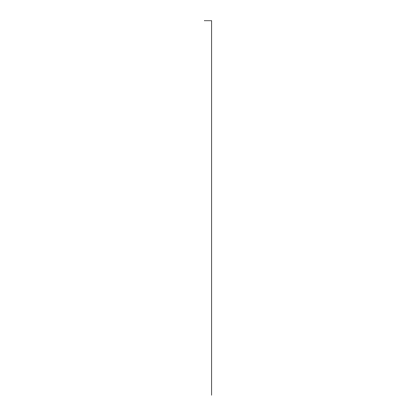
<?xml version="1.0" encoding="UTF-8"?>
<svg xmlns="http://www.w3.org/2000/svg" width="416" height="416" viewBox="0 0 416 416"><rect width="100%" height="100%" fill="white"/><g stroke="black" fill="none" stroke-linecap="round" stroke-linejoin="round"><path stroke-width="0.62" d="M204.256 20.8L211.744 20.8L211.744 395.2"/></g></svg>
